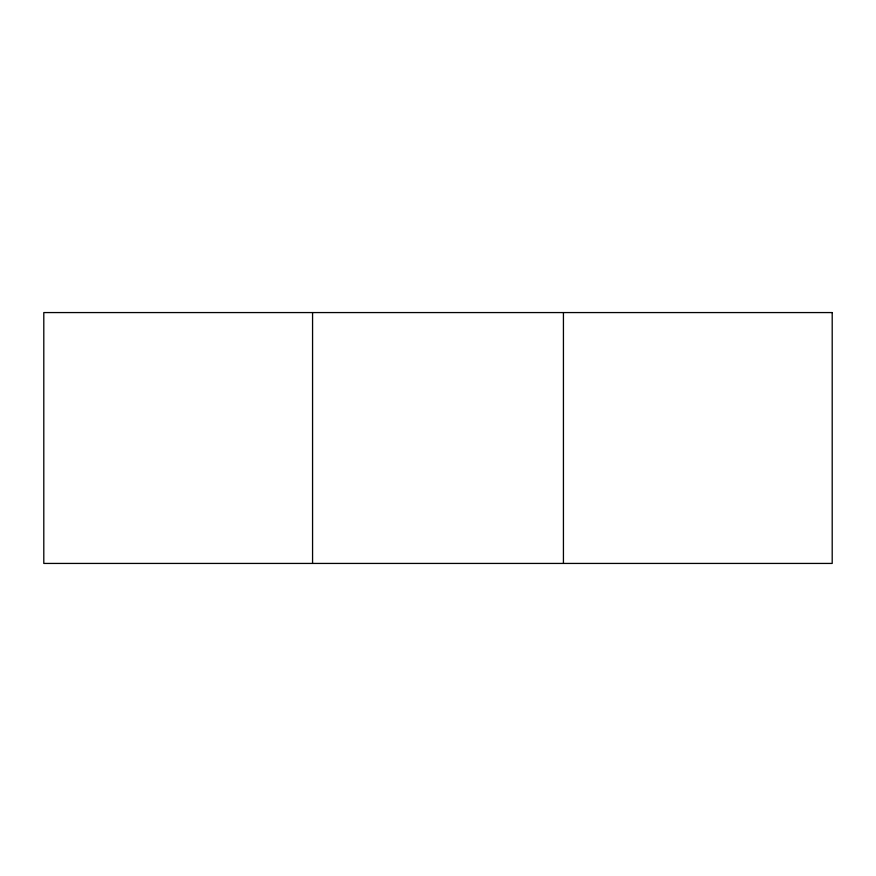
<?xml version="1.0" encoding="UTF-8"?>
<svg xmlns="http://www.w3.org/2000/svg" width="876" height="876" viewBox="0 0 876 876"><rect width="100%" height="100%" fill="white"/><g stroke="black" fill="none" stroke-linecap="round" stroke-linejoin="round"><path stroke-width="1.31" d="M563.432 312.568L563.432 563.432M312.568 312.568L312.568 563.432M832.2 312.568L43.8 312.568L43.8 563.432L832.2 563.432L832.2 312.568"/></g></svg>
